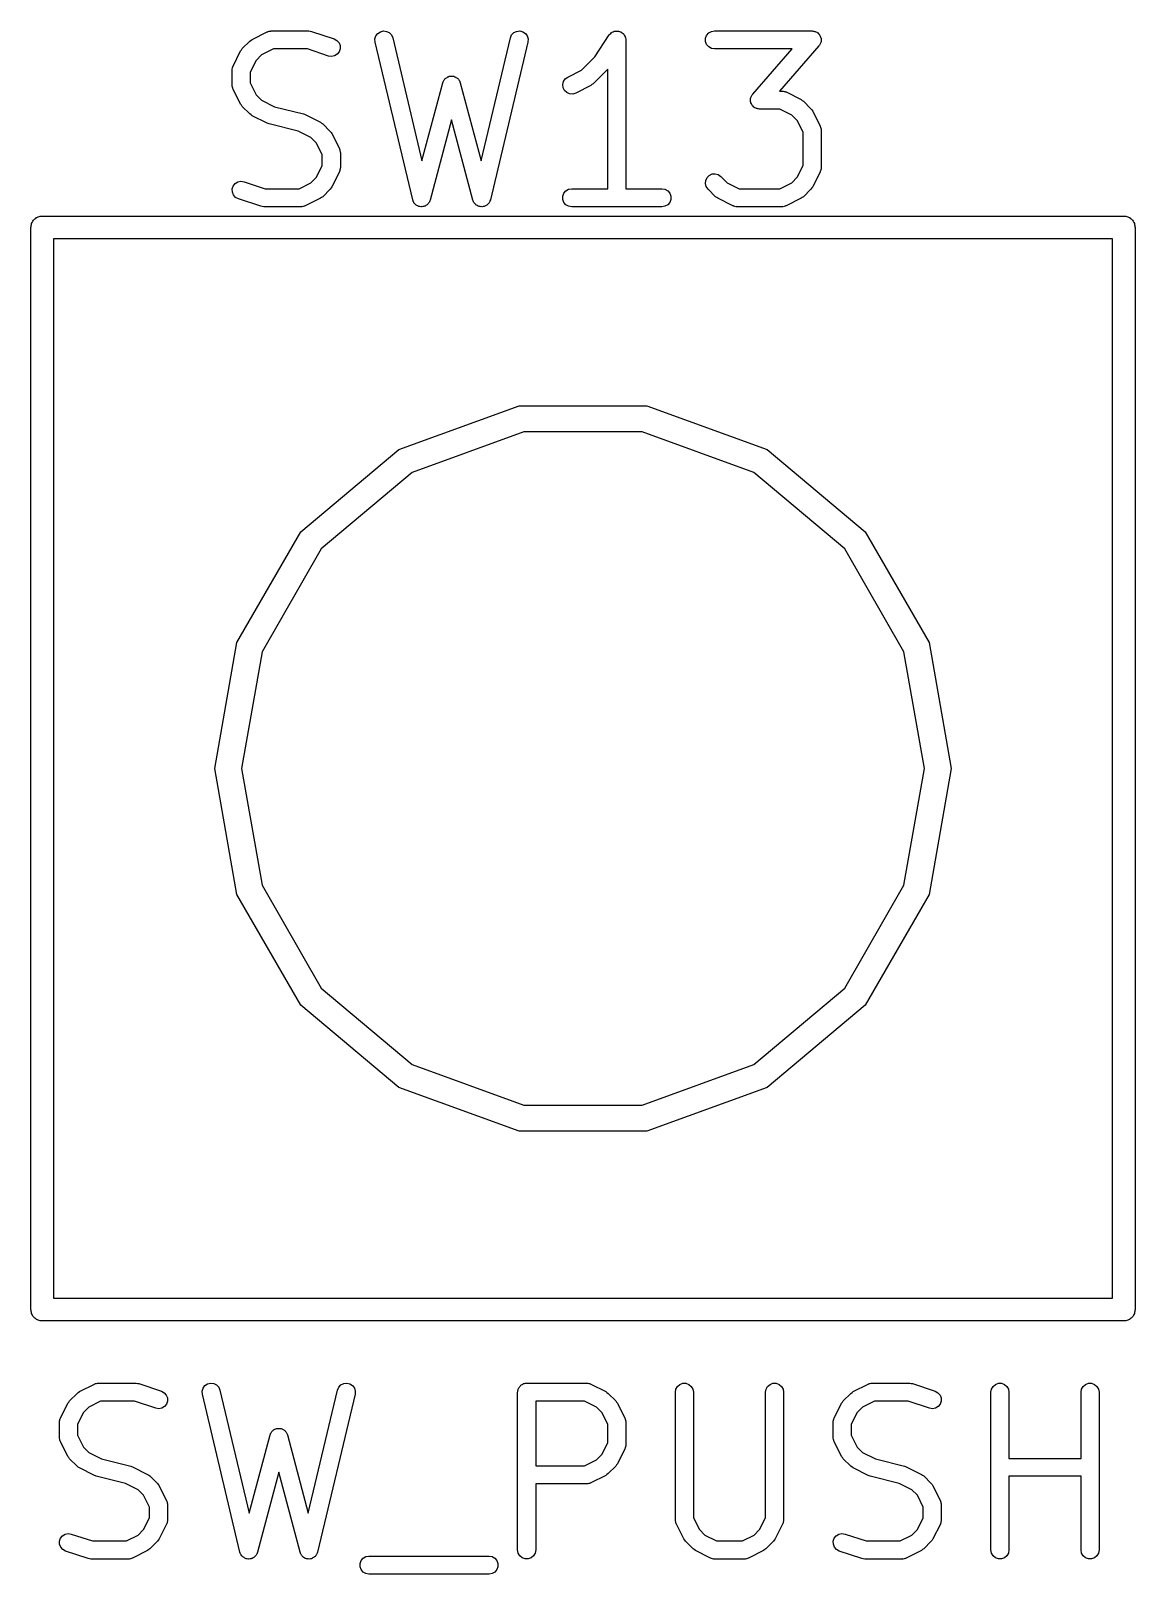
# Model space of a CAD drawing. Extents: x 0 to 102, y -163 to 0.
# Drawn here: x 58.89 to 65.11, y -160.54 to -151.84 of the extents above; entities that cross this region are included whole.
import ezdxf

# ---------------------------------------------------------------- set-up
doc = ezdxf.new("R2010")
doc.units = 0
doc.header["$MEASUREMENT"] = 0
doc.layers.add('BLACK', color=7, linetype='CONTINUOUS')

msp = doc.modelspace()

# ---------------------------------------------------------------- linework, layer by layer
at = {"layer": 'Black'}
for p, q in [((60.1358, -151.893), (60.2204, -151.851)), ((60.2204, -151.851), (60.2233, -151.85)), ((60.2233, -151.85), (60.2258, -151.848)), ((60.2258, -151.848), (60.2317, -151.847)), ((60.2317, -151.847), (60.2374, -151.846)), ((60.2374, -151.846), (60.2403, -151.846)), ((60.2403, -151.846), (60.2432, -151.845)), ((60.2432, -151.845), (60.4548, -151.845)), ((60.4548, -151.845), (60.4628, -151.847)), ((60.4628, -151.847), (60.4709, -151.848)), ((60.4709, -151.848), (60.5979, -151.89)), ((60.8327, -151.873), (60.8433, -151.859)), ((60.8433, -151.859), (60.858, -151.85)), ((60.858, -151.85), (60.8752, -151.845)), ((60.8752, -151.845), (60.8927, -151.848)), ((60.8927, -151.848), (60.9085, -151.855)), ((60.9085, -151.855), (60.9206, -151.868)), ((61.5978, -151.868), (61.6099, -151.855)), ((61.6099, -151.855), (61.6256, -151.848)), ((61.6256, -151.848), (61.6432, -151.845)), ((61.6432, -151.845), (61.6603, -151.85)), ((61.6603, -151.85), (61.6751, -151.859)), ((61.6751, -151.859), (61.6856, -151.873)), ((62.1482, -151.868), (62.1502, -151.866)), ((62.1502, -151.866), (62.1516, -151.864)), ((62.1516, -151.864), (62.1562, -151.86)), ((62.1562, -151.86), (62.1604, -151.855)), ((62.1604, -151.855), (62.1629, -151.854)), ((62.1629, -151.854), (62.1651, -151.852)), ((62.1651, -151.852), (62.1708, -151.85)), ((62.1708, -151.85), (62.1762, -151.847)), ((62.1762, -151.847), (62.179, -151.847)), ((62.179, -151.847), (62.1817, -151.846)), ((62.1817, -151.846), (62.1877, -151.846)), ((62.1877, -151.846), (62.1938, -151.846)), ((62.1938, -151.846), (62.1965, -151.846)), ((62.1965, -151.846), (62.1993, -151.846)), ((62.1993, -151.846), (62.205, -151.848)), ((62.205, -151.848), (62.2109, -151.85)), ((62.2109, -151.85), (62.2133, -151.851)), ((62.2133, -151.851), (62.2159, -151.852)), ((62.2159, -151.852), (62.2205, -151.856)), ((62.2205, -151.856), (62.2256, -151.859)), ((62.2256, -151.859), (62.2273, -151.862)), ((62.2273, -151.862), (62.2294, -151.864)), ((62.2294, -151.864), (62.2324, -151.869)), ((62.6968, -151.871), (62.7082, -151.857)), ((62.7082, -151.857), (62.7235, -151.848)), ((62.7235, -151.848), (62.7408, -151.845)), ((62.7408, -151.845), (63.2912, -151.845)), ((63.2912, -151.845), (63.2961, -151.846)), ((63.2961, -151.846), (63.301, -151.846)), ((63.301, -151.846), (63.3047, -151.848)), ((63.3047, -151.848), (63.3085, -151.848)), ((63.3085, -151.848), (63.3128, -151.851)), ((63.3128, -151.851), (63.3175, -151.853)), ((63.3175, -151.853), (63.3204, -151.855)), ((63.3204, -151.855), (63.3238, -151.857)), ((63.3238, -151.857), (63.327, -151.861)), ((63.327, -151.861), (63.3307, -151.864)), ((63.3307, -151.864), (63.3326, -151.868)), ((60.0707, -151.958), (60.0756, -151.952)), ((60.0756, -151.952), (60.0802, -151.945)), ((60.0802, -151.945), (60.1226, -151.903)), ((60.1226, -151.903), (60.1292, -151.898)), ((60.1292, -151.898), (60.1358, -151.893)), ((60.2552, -151.947), (60.1886, -151.98)), ((60.4466, -151.947), (60.2552, -151.947)), ((60.5658, -151.987), (60.4466, -151.947)), ((60.5979, -151.89), (60.6134, -151.899)), ((60.6134, -151.899), (60.6251, -151.912)), ((60.6251, -151.912), (60.6316, -151.928)), ((60.6321, -151.946), (60.6265, -151.963)), ((60.6316, -151.928), (60.6321, -151.946)), ((60.8277, -151.89), (60.8327, -151.873)), ((60.8287, -151.908), (60.8277, -151.89)), ((61.0404, -152.797), (60.8287, -151.908)), ((60.9206, -151.868), (60.9276, -151.884)), ((60.9276, -151.884), (61.0926, -152.578)), ((61.4257, -152.578), (61.5907, -151.884)), ((61.6896, -151.908), (61.4779, -152.797)), ((61.5907, -151.884), (61.5978, -151.868)), ((61.6856, -151.873), (61.6906, -151.89)), ((61.6906, -151.89), (61.6896, -151.908)), ((62.0664, -151.991), (62.1482, -151.868)), ((62.2324, -151.869), (62.236, -151.874)), ((62.236, -151.874), (62.2368, -151.876)), ((62.2368, -151.876), (62.2382, -151.879)), ((62.2382, -151.879), (62.2393, -151.885)), ((62.2393, -151.885), (62.241, -151.891)), ((62.241, -151.891), (62.2408, -151.893)), ((62.2408, -151.893), (62.2413, -151.896)), ((62.2413, -151.896), (62.2413, -152.734)), ((62.6908, -151.887), (62.6968, -151.871)), ((62.6908, -151.905), (62.6908, -151.887)), ((62.6968, -151.922), (62.6908, -151.905)), ((62.7082, -151.935), (62.6968, -151.922)), ((62.7235, -151.944), (62.7082, -151.935)), ((62.7408, -151.947), (62.7235, -151.944)), ((63.1792, -151.947), (62.7408, -151.947)), ((62.9566, -152.201), (63.1792, -151.947)), ((63.3294, -151.93), (63.1068, -152.184)), ((63.332, -151.925), (63.3294, -151.93)), ((63.3352, -151.922), (63.332, -151.925)), ((63.3326, -151.868), (63.3352, -151.871)), ((63.3352, -151.871), (63.3369, -151.875)), ((63.3365, -151.918), (63.3352, -151.922)), ((63.3385, -151.915), (63.3365, -151.918)), ((63.3369, -151.875), (63.3393, -151.88)), ((63.3395, -151.91), (63.3385, -151.915)), ((63.3393, -151.88), (63.3399, -151.884)), ((63.3412, -151.905), (63.3395, -151.91)), ((63.3399, -151.884), (63.3412, -151.887)), ((63.3412, -151.887), (63.3412, -151.892)), ((63.3412, -151.892), (63.342, -151.897)), ((63.342, -151.897), (63.3412, -151.901)), ((63.3412, -151.901), (63.3412, -151.905)), ((60.0284, -152.043), (60.0707, -151.958)), ((60.1579, -152.011), (60.1246, -152.078)), ((60.1886, -151.98), (60.1579, -152.011)), ((60.5832, -151.989), (60.5658, -151.987)), ((60.6005, -151.986), (60.5832, -151.989)), ((60.6155, -151.977), (60.6005, -151.986)), ((60.6265, -151.963), (60.6155, -151.977)), ((61.9911, -152.066), (62.0664, -151.991)), ((60.023, -152.066), (60.0235, -152.063)), ((60.023, -152.15), (60.023, -152.066)), ((60.0234, -152.06), (60.0251, -152.054)), ((60.0235, -152.063), (60.0234, -152.06)), ((60.0251, -152.054), (60.0261, -152.048)), ((60.0261, -152.048), (60.0276, -152.046)), ((60.0276, -152.046), (60.0284, -152.043)), ((60.1246, -152.078), (60.1246, -152.138)), ((61.2132, -152.129), (61.2157, -152.125)), ((61.2157, -152.125), (61.2175, -152.121)), ((61.2175, -152.121), (61.2207, -152.118)), ((61.2207, -152.118), (61.2233, -152.114)), ((61.2233, -152.114), (61.2269, -152.112)), ((61.2269, -152.112), (61.23, -152.109)), ((61.23, -152.109), (61.2341, -152.107)), ((61.2341, -152.107), (61.2378, -152.104)), ((61.2378, -152.104), (61.242, -152.103)), ((61.242, -152.103), (61.246, -152.101)), ((61.246, -152.101), (61.2504, -152.101)), ((61.2504, -152.101), (61.2548, -152.1)), ((61.2548, -152.1), (61.2592, -152.1)), ((61.2592, -152.1), (61.2635, -152.1)), ((61.2635, -152.1), (61.2679, -152.101)), ((61.2679, -152.101), (61.2724, -152.101)), ((61.2724, -152.101), (61.2763, -152.103)), ((61.2763, -152.103), (61.2806, -152.104)), ((61.2806, -152.104), (61.2843, -152.107)), ((61.2843, -152.107), (61.2884, -152.109)), ((61.2884, -152.109), (61.2914, -152.112)), ((61.2914, -152.112), (61.295, -152.114)), ((61.295, -152.114), (61.2976, -152.118)), ((61.2976, -152.118), (61.3008, -152.121)), ((61.3008, -152.121), (61.3027, -152.125)), ((61.3027, -152.125), (61.3052, -152.129)), ((61.8899, -152.13), (61.8996, -152.115)), ((61.8996, -152.115), (61.9138, -152.105)), ((61.9138, -152.105), (61.9911, -152.066)), ((62.1397, -152.061), (62.0571, -152.144)), ((62.1397, -152.734), (62.1397, -152.061)), ((60.0235, -152.153), (60.023, -152.15)), ((60.0234, -152.156), (60.0235, -152.153)), ((60.0251, -152.162), (60.0234, -152.156)), ((60.0261, -152.168), (60.0251, -152.162)), ((60.0276, -152.17), (60.0261, -152.168)), ((60.0284, -152.173), (60.0276, -152.17)), ((60.0707, -152.258), (60.0284, -152.173)), ((60.1246, -152.138), (60.1579, -152.205)), ((60.1579, -152.205), (60.1886, -152.235)), ((61.0926, -152.578), (61.2101, -152.137)), ((61.2101, -152.137), (61.212, -152.133)), ((61.212, -152.133), (61.2132, -152.129)), ((61.3052, -152.129), (61.3064, -152.133)), ((61.3064, -152.133), (61.3083, -152.137)), ((61.3083, -152.137), (61.4257, -152.578)), ((61.8858, -152.147), (61.8899, -152.13)), ((61.8878, -152.165), (61.8858, -152.147)), ((61.8957, -152.18), (61.8878, -152.165)), ((61.9085, -152.193), (61.8957, -152.18)), ((61.9247, -152.2), (61.9085, -152.193)), ((61.9423, -152.201), (61.9247, -152.2)), ((61.9592, -152.196), (61.9423, -152.201)), ((62.0439, -152.153), (61.9592, -152.196)), ((62.0504, -152.148), (62.0439, -152.153)), ((62.0571, -152.144), (62.0504, -152.148)), ((62.9475, -152.217), (62.9495, -152.213)), ((62.9495, -152.213), (62.9508, -152.209)), ((62.9508, -152.209), (62.954, -152.206)), ((62.954, -152.206), (62.9566, -152.201)), ((63.1068, -152.184), (63.1218, -152.184)), ((63.1218, -152.184), (63.1247, -152.185)), ((63.1247, -152.185), (63.1276, -152.184)), ((63.1276, -152.184), (63.1334, -152.186)), ((63.1334, -152.186), (63.1392, -152.187)), ((63.1392, -152.187), (63.1417, -152.189)), ((63.1417, -152.189), (63.1446, -152.189)), ((63.1446, -152.189), (63.2292, -152.232)), ((60.0756, -152.264), (60.0707, -152.258)), ((60.0802, -152.271), (60.0756, -152.264)), ((60.1226, -152.313), (60.0802, -152.271)), ((60.1886, -152.235), (60.2609, -152.272)), ((60.2609, -152.272), (60.4248, -152.313)), ((62.944, -152.234), (62.9448, -152.23)), ((62.9448, -152.239), (62.944, -152.234)), ((62.9448, -152.226), (62.9465, -152.221)), ((62.9448, -152.23), (62.9448, -152.226)), ((62.9448, -152.244), (62.9448, -152.239)), ((62.9461, -152.247), (62.9448, -152.244)), ((62.9467, -152.251), (62.9461, -152.247)), ((62.9465, -152.221), (62.9475, -152.217)), ((62.9491, -152.256), (62.9467, -152.251)), ((62.9508, -152.26), (62.9491, -152.256)), ((62.9534, -152.263), (62.9508, -152.26)), ((62.9553, -152.267), (62.9534, -152.263)), ((62.959, -152.27), (62.9553, -152.267)), ((62.9622, -152.274), (62.959, -152.27)), ((62.9656, -152.276), (62.9622, -152.274)), ((62.9685, -152.278), (62.9656, -152.276)), ((62.9732, -152.28), (62.9685, -152.278)), ((62.9775, -152.283), (62.9732, -152.28)), ((62.9813, -152.283), (62.9775, -152.283)), ((62.985, -152.285), (62.9813, -152.283)), ((62.9899, -152.285), (62.985, -152.285)), ((62.9948, -152.286), (62.9899, -152.285)), ((63.1098, -152.286), (62.9948, -152.286)), ((63.1764, -152.319), (63.1098, -152.286)), ((63.2292, -152.232), (63.2358, -152.237)), ((63.2358, -152.237), (63.2424, -152.241)), ((63.2424, -152.241), (63.2848, -152.284)), ((63.2848, -152.284), (63.2894, -152.29)), ((63.2894, -152.29), (63.2943, -152.297)), ((63.2943, -152.297), (63.3366, -152.381)), ((60.1292, -152.318), (60.1226, -152.313)), ((60.1358, -152.323), (60.1292, -152.318)), ((60.2204, -152.365), (60.1358, -152.323)), ((60.2258, -152.367), (60.2204, -152.365)), ((60.2308, -152.369), (60.2258, -152.367)), ((60.3948, -152.41), (60.2308, -152.369)), ((60.4248, -152.313), (60.4299, -152.315)), ((60.4299, -152.315), (60.4352, -152.316)), ((60.4352, -152.316), (60.5199, -152.359)), ((60.5199, -152.359), (60.5264, -152.364)), ((60.5264, -152.364), (60.5331, -152.368)), ((60.5331, -152.368), (60.5754, -152.411)), ((61.2592, -152.347), (61.1389, -152.798)), ((61.3794, -152.798), (61.2592, -152.347)), ((63.2071, -152.35), (63.1764, -152.319)), ((63.2404, -152.416), (63.2071, -152.35)), ((63.3366, -152.381), (63.3374, -152.384)), ((63.3374, -152.384), (63.3389, -152.387)), ((63.3389, -152.387), (63.3399, -152.393)), ((60.4671, -152.446), (60.3948, -152.41)), ((60.4977, -152.477), (60.4671, -152.446)), ((60.5754, -152.411), (60.5801, -152.417)), ((60.5801, -152.417), (60.5849, -152.424)), ((60.5849, -152.424), (60.6273, -152.508)), ((63.2404, -152.604), (63.2404, -152.416)), ((63.3399, -152.393), (63.3416, -152.398)), ((63.3416, -152.398), (63.3415, -152.401)), ((63.3415, -152.401), (63.342, -152.404)), ((63.342, -152.404), (63.342, -152.616)), ((60.531, -152.543), (60.4977, -152.477)), ((60.531, -152.604), (60.531, -152.543)), ((60.6273, -152.508), (60.6281, -152.511)), ((60.6281, -152.511), (60.6296, -152.514)), ((60.6296, -152.514), (60.6306, -152.52)), ((60.6306, -152.52), (60.6323, -152.525)), ((60.6323, -152.525), (60.6321, -152.528)), ((60.6321, -152.528), (60.6326, -152.531)), ((60.6326, -152.531), (60.6326, -152.616)), ((60.4977, -152.67), (60.531, -152.604)), ((60.6273, -152.639), (60.5849, -152.723)), ((60.6281, -152.636), (60.6273, -152.639)), ((60.6296, -152.633), (60.6281, -152.636)), ((60.6306, -152.627), (60.6296, -152.633)), ((60.6323, -152.622), (60.6306, -152.627)), ((60.6326, -152.616), (60.6321, -152.619)), ((60.6321, -152.619), (60.6323, -152.622)), ((63.2071, -152.67), (63.2404, -152.604)), ((63.3366, -152.639), (63.2943, -152.723)), ((63.3374, -152.636), (63.3366, -152.639)), ((63.3389, -152.633), (63.3374, -152.636)), ((63.3399, -152.627), (63.3389, -152.633)), ((63.3416, -152.622), (63.3399, -152.627)), ((63.342, -152.616), (63.3415, -152.619)), ((63.3415, -152.619), (63.3416, -152.622)), ((60.0236, -152.735), (60.0292, -152.719)), ((60.0241, -152.753), (60.0236, -152.735)), ((60.0292, -152.719), (60.0401, -152.705)), ((60.0401, -152.705), (60.0552, -152.696)), ((60.0552, -152.696), (60.0724, -152.692)), ((60.0724, -152.692), (60.0899, -152.695)), ((60.0899, -152.695), (60.2091, -152.734)), ((60.2091, -152.734), (60.4005, -152.734)), ((60.4005, -152.734), (60.4671, -152.701)), ((60.4671, -152.701), (60.4977, -152.67)), ((60.5754, -152.736), (60.5331, -152.779)), ((60.5801, -152.73), (60.5754, -152.736)), ((60.5849, -152.723), (60.5801, -152.73)), ((61.9191, -152.737), (61.9365, -152.734)), ((61.9365, -152.734), (62.1397, -152.734)), ((62.2413, -152.734), (62.4445, -152.734)), ((62.4445, -152.734), (62.4619, -152.737)), ((62.6902, -152.705), (62.6918, -152.687)), ((62.6948, -152.722), (62.6902, -152.705)), ((62.6918, -152.687), (62.6992, -152.671)), ((62.7049, -152.736), (62.6948, -152.722)), ((62.6992, -152.671), (62.7117, -152.659)), ((62.7472, -152.779), (62.7049, -152.736)), ((62.7117, -152.659), (62.7277, -152.651)), ((62.7277, -152.651), (62.7453, -152.65)), ((62.7453, -152.65), (62.7623, -152.654)), ((62.7623, -152.654), (62.7768, -152.665)), ((62.7768, -152.665), (62.8133, -152.701)), ((62.8133, -152.701), (62.8798, -152.734)), ((62.8798, -152.734), (63.1098, -152.734)), ((63.1098, -152.734), (63.1764, -152.701)), ((63.1764, -152.701), (63.2071, -152.67)), ((63.2848, -152.736), (63.2424, -152.779)), ((63.2894, -152.73), (63.2848, -152.736)), ((63.2943, -152.723), (63.2894, -152.73)), ((60.0305, -152.769), (60.0241, -152.753)), ((60.0423, -152.783), (60.0305, -152.769)), ((60.0578, -152.791), (60.0423, -152.783)), ((60.1848, -152.833), (60.0578, -152.791)), ((60.5199, -152.788), (60.4352, -152.831)), ((60.5264, -152.783), (60.5199, -152.788)), ((60.5331, -152.779), (60.5264, -152.783)), ((61.0425, -152.802), (61.0404, -152.797)), ((61.0438, -152.807), (61.0425, -152.802)), ((61.046, -152.81), (61.0438, -152.807)), ((61.0474, -152.813), (61.046, -152.81)), ((61.051, -152.817), (61.0474, -152.813)), ((61.054, -152.821), (61.051, -152.817)), ((61.057, -152.823), (61.054, -152.821)), ((61.1247, -152.822), (61.1216, -152.824)), ((61.1278, -152.818), (61.1247, -152.822)), ((61.1315, -152.814), (61.1278, -152.818)), ((61.133, -152.811), (61.1315, -152.814)), ((61.1353, -152.808), (61.133, -152.811)), ((61.1367, -152.803), (61.1353, -152.808)), ((61.1389, -152.798), (61.1367, -152.803)), ((61.3816, -152.803), (61.3794, -152.798)), ((61.3831, -152.808), (61.3816, -152.803)), ((61.3853, -152.811), (61.3831, -152.808)), ((61.3869, -152.814), (61.3853, -152.811)), ((61.3905, -152.818), (61.3869, -152.814)), ((61.3936, -152.822), (61.3905, -152.818)), ((61.3967, -152.824), (61.3936, -152.822)), ((61.4644, -152.821), (61.4613, -152.823)), ((61.4674, -152.817), (61.4644, -152.821)), ((61.4709, -152.813), (61.4674, -152.817)), ((61.4724, -152.81), (61.4709, -152.813)), ((61.4745, -152.807), (61.4724, -152.81)), ((61.4759, -152.802), (61.4745, -152.807)), ((61.4779, -152.797), (61.4759, -152.802)), ((61.8865, -152.776), (61.8925, -152.76)), ((61.8865, -152.794), (61.8865, -152.776)), ((61.8925, -152.811), (61.8865, -152.794)), ((61.8925, -152.76), (61.9038, -152.746)), ((61.9038, -152.824), (61.8925, -152.811)), ((61.9038, -152.746), (61.9191, -152.737)), ((62.4619, -152.737), (62.4772, -152.746)), ((62.4772, -152.746), (62.4885, -152.76)), ((62.4885, -152.811), (62.4772, -152.824)), ((62.4885, -152.76), (62.4945, -152.776)), ((62.4945, -152.794), (62.4885, -152.811)), ((62.4945, -152.776), (62.4945, -152.794)), ((62.7539, -152.783), (62.7472, -152.779)), ((62.7604, -152.788), (62.7539, -152.783)), ((62.8451, -152.831), (62.7604, -152.788)), ((63.2292, -152.788), (63.1446, -152.831)), ((63.2358, -152.783), (63.2292, -152.788)), ((63.2424, -152.779), (63.2358, -152.783)), ((58.9034, -152.911), (58.9076, -152.908)), ((58.9076, -152.908), (58.9112, -152.903)), ((58.9112, -152.903), (58.916, -152.901)), ((58.916, -152.901), (58.9202, -152.897)), ((58.9202, -152.897), (58.9255, -152.895)), ((58.9255, -152.895), (58.9303, -152.892)), ((58.9303, -152.892), (58.9358, -152.891)), ((58.9358, -152.891), (58.941, -152.889)), ((58.941, -152.889), (58.9465, -152.889)), ((58.9465, -152.889), (58.952, -152.888)), ((58.952, -152.888), (65.048, -152.888)), ((60.1928, -152.835), (60.1848, -152.833)), ((60.2008, -152.836), (60.1928, -152.835)), ((60.4125, -152.836), (60.2008, -152.836)), ((60.4154, -152.835), (60.4125, -152.836)), ((60.4183, -152.836), (60.4154, -152.835)), ((60.424, -152.834), (60.4183, -152.836)), ((60.4299, -152.833), (60.424, -152.834)), ((60.4324, -152.831), (60.4299, -152.833)), ((60.4352, -152.831), (60.4324, -152.831)), ((61.0595, -152.826), (61.057, -152.823)), ((61.0642, -152.828), (61.0595, -152.826)), ((61.0684, -152.831), (61.0642, -152.828)), ((61.072, -152.832), (61.0684, -152.831)), ((61.0753, -152.834), (61.072, -152.832)), ((61.0805, -152.834), (61.0753, -152.834)), ((61.0855, -152.836), (61.0805, -152.834)), ((61.0892, -152.835), (61.0855, -152.836)), ((61.0928, -152.836), (61.0892, -152.835)), ((61.0979, -152.835), (61.0928, -152.836)), ((61.103, -152.834), (61.0979, -152.835)), ((61.1064, -152.833), (61.103, -152.834)), ((61.11, -152.832), (61.1064, -152.833)), ((61.1143, -152.829), (61.11, -152.832)), ((61.119, -152.827), (61.1143, -152.829)), ((61.1216, -152.824), (61.119, -152.827)), ((61.3993, -152.827), (61.3967, -152.824)), ((61.404, -152.829), (61.3993, -152.827)), ((61.4083, -152.832), (61.404, -152.829)), ((61.4119, -152.833), (61.4083, -152.832)), ((61.4153, -152.834), (61.4119, -152.833)), ((61.4205, -152.835), (61.4153, -152.834)), ((61.4255, -152.836), (61.4205, -152.835)), ((61.4292, -152.835), (61.4255, -152.836)), ((61.4329, -152.836), (61.4292, -152.835)), ((61.4379, -152.834), (61.4329, -152.836)), ((61.443, -152.834), (61.4379, -152.834)), ((61.4463, -152.832), (61.443, -152.834)), ((61.4499, -152.831), (61.4463, -152.832)), ((61.4542, -152.828), (61.4499, -152.831)), ((61.4588, -152.826), (61.4542, -152.828)), ((61.4613, -152.823), (61.4588, -152.826)), ((61.9191, -152.833), (61.9038, -152.824)), ((61.9365, -152.836), (61.9191, -152.833)), ((62.4445, -152.836), (61.9365, -152.836)), ((62.4619, -152.833), (62.4445, -152.836)), ((62.4772, -152.824), (62.4619, -152.833)), ((62.8479, -152.831), (62.8451, -152.831)), ((62.8505, -152.833), (62.8479, -152.831)), ((62.8563, -152.834), (62.8505, -152.833)), ((62.862, -152.836), (62.8563, -152.834)), ((62.865, -152.835), (62.862, -152.836)), ((62.8678, -152.836), (62.865, -152.835)), ((63.1218, -152.836), (62.8678, -152.836)), ((63.1247, -152.835), (63.1218, -152.836)), ((63.1276, -152.836), (63.1247, -152.835)), ((63.1334, -152.834), (63.1276, -152.836)), ((63.1392, -152.833), (63.1334, -152.834)), ((63.1417, -152.831), (63.1392, -152.833)), ((63.1446, -152.831), (63.1417, -152.831)), ((65.048, -152.888), (65.0535, -152.889)), ((65.0535, -152.889), (65.059, -152.889)), ((65.059, -152.889), (65.0642, -152.891)), ((65.0642, -152.891), (65.0697, -152.892)), ((65.0697, -152.892), (65.0745, -152.895)), ((65.0745, -152.895), (65.0797, -152.897)), ((65.0797, -152.897), (65.084, -152.901)), ((65.084, -152.901), (65.0888, -152.903)), ((65.0888, -152.903), (65.0924, -152.908)), ((65.0924, -152.908), (65.0966, -152.911)), ((58.8885, -152.952), (58.8895, -152.947)), ((58.8885, -159.048), (58.8885, -152.952)), ((58.8895, -152.941), (58.8914, -152.936)), ((58.8895, -152.947), (58.8895, -152.941)), ((58.8914, -152.936), (58.8923, -152.93)), ((58.8923, -152.93), (58.8951, -152.925)), ((58.8951, -152.925), (58.897, -152.92)), ((58.897, -152.92), (58.9006, -152.916)), ((58.9006, -152.916), (58.9034, -152.911)), ((65.0966, -152.911), (65.0994, -152.916)), ((65.0994, -152.916), (65.103, -152.92)), ((65.103, -152.92), (65.1049, -152.925)), ((65.1049, -152.925), (65.1077, -152.93)), ((65.1077, -152.93), (65.1086, -152.936)), ((65.1086, -152.936), (65.1105, -152.941)), ((65.1105, -152.941), (65.1105, -152.947)), ((65.1105, -152.947), (65.1115, -152.952)), ((65.1115, -152.952), (65.1115, -159.048)), ((59.0155, -153.016), (59.0155, -158.984)), ((64.9845, -153.016), (59.0155, -153.016)), ((64.9845, -158.984), (64.9845, -153.016)), ((60.9625, -154.203), (61.6397, -153.957)), ((61.6397, -153.957), (62.3603, -153.957)), ((62.3603, -153.957), (63.0375, -154.203)), ((61.6657, -154.104), (61.0375, -154.333)), ((62.3343, -154.104), (61.6657, -154.104)), ((62.9625, -154.333), (62.3343, -154.104)), ((60.4105, -154.666), (60.9625, -154.203)), ((63.0375, -154.203), (63.5895, -154.666)), ((61.0375, -154.333), (60.5254, -154.763)), ((63.4746, -154.763), (62.9625, -154.333)), ((60.0501, -155.29), (60.4105, -154.666)), ((63.5895, -154.666), (63.9499, -155.29)), ((60.5254, -154.763), (60.1911, -155.342)), ((63.8089, -155.342), (63.4746, -154.763)), ((59.925, -156), (60.0501, -155.29)), ((60.1911, -155.342), (60.075, -156)), ((63.925, -156), (63.8089, -155.342)), ((63.9499, -155.29), (64.075, -156)), ((60.0501, -156.71), (59.925, -156)), ((60.075, -156), (60.1911, -156.658)), ((63.8089, -156.658), (63.925, -156)), ((64.075, -156), (63.9499, -156.71)), ((60.4105, -157.334), (60.0501, -156.71)), ((60.1911, -156.658), (60.5254, -157.237)), ((63.4746, -157.237), (63.8089, -156.658)), ((63.9499, -156.71), (63.5895, -157.334)), ((60.5254, -157.237), (61.0375, -157.667)), ((62.9625, -157.667), (63.4746, -157.237)), ((60.9625, -157.797), (60.4105, -157.334)), ((63.5895, -157.334), (63.0375, -157.797)), ((61.0375, -157.667), (61.6657, -157.896)), ((62.3343, -157.896), (62.9625, -157.667)), ((61.6397, -158.043), (60.9625, -157.797)), ((63.0375, -157.797), (62.3603, -158.043)), ((61.6657, -157.896), (62.3343, -157.896)), ((62.3603, -158.043), (61.6397, -158.043)), ((59.0155, -158.984), (64.9845, -158.984)), ((58.8895, -159.053), (58.8885, -159.048)), ((58.8895, -159.059), (58.8895, -159.053)), ((58.8914, -159.064), (58.8895, -159.059)), ((58.8923, -159.07), (58.8914, -159.064)), ((58.8951, -159.075), (58.8923, -159.07)), ((58.897, -159.08), (58.8951, -159.075)), ((58.9006, -159.084), (58.897, -159.08)), ((65.103, -159.08), (65.0994, -159.084)), ((65.1049, -159.075), (65.103, -159.08)), ((65.1077, -159.07), (65.1049, -159.075)), ((65.1086, -159.064), (65.1077, -159.07)), ((65.1105, -159.059), (65.1086, -159.064)), ((65.1115, -159.048), (65.1105, -159.053)), ((65.1105, -159.053), (65.1105, -159.059)), ((58.9034, -159.089), (58.9006, -159.084)), ((58.9076, -159.092), (58.9034, -159.089)), ((58.9112, -159.097), (58.9076, -159.092)), ((58.916, -159.099), (58.9112, -159.097)), ((58.9202, -159.103), (58.916, -159.099)), ((58.9255, -159.105), (58.9202, -159.103)), ((58.9303, -159.108), (58.9255, -159.105)), ((58.9358, -159.109), (58.9303, -159.108)), ((58.941, -159.111), (58.9358, -159.109)), ((58.9465, -159.111), (58.941, -159.111)), ((58.952, -159.112), (58.9465, -159.111)), ((65.048, -159.112), (58.952, -159.112)), ((65.0535, -159.111), (65.048, -159.112)), ((65.059, -159.111), (65.0535, -159.111)), ((65.0642, -159.109), (65.059, -159.111)), ((65.0697, -159.108), (65.0642, -159.109)), ((65.0745, -159.105), (65.0697, -159.108)), ((65.0797, -159.103), (65.0745, -159.105)), ((65.084, -159.099), (65.0797, -159.103)), ((65.0888, -159.097), (65.084, -159.099)), ((65.0924, -159.092), (65.0888, -159.097)), ((65.0966, -159.089), (65.0924, -159.092)), ((65.0994, -159.084), (65.0966, -159.089)), ((59.1489, -159.52), (59.1556, -159.515)), ((59.1556, -159.515), (59.1621, -159.51)), ((59.1621, -159.51), (59.2468, -159.468)), ((59.2468, -159.468), (59.2496, -159.467)), ((59.2496, -159.467), (59.2521, -159.465)), ((59.2521, -159.465), (59.258, -159.464)), ((59.258, -159.464), (59.2637, -159.463)), ((59.2637, -159.463), (59.2666, -159.463)), ((59.2666, -159.463), (59.2695, -159.462)), ((59.2695, -159.462), (59.4812, -159.462)), ((59.4812, -159.462), (59.4892, -159.464)), ((59.4892, -159.464), (59.4972, -159.465)), ((59.4972, -159.465), (59.6242, -159.507)), ((59.6242, -159.507), (59.6397, -159.516)), ((59.6397, -159.516), (59.6515, -159.529)), ((59.854, -159.507), (59.8591, -159.49)), ((59.8551, -159.525), (59.854, -159.507)), ((59.8591, -159.49), (59.8696, -159.476)), ((59.8696, -159.476), (59.8843, -159.467)), ((59.8843, -159.467), (59.9015, -159.462)), ((59.9015, -159.462), (59.919, -159.464)), ((59.919, -159.464), (59.9348, -159.472)), ((59.9348, -159.472), (59.9469, -159.485)), ((59.9469, -159.485), (59.9539, -159.501)), ((59.9539, -159.501), (60.119, -160.195)), ((60.452, -160.195), (60.6171, -159.501)), ((60.6171, -159.501), (60.6241, -159.485)), ((60.6241, -159.485), (60.6362, -159.472)), ((60.6362, -159.472), (60.652, -159.464)), ((60.652, -159.464), (60.6695, -159.462)), ((60.6695, -159.462), (60.6867, -159.467)), ((60.6867, -159.467), (60.7014, -159.476)), ((60.7014, -159.476), (60.7119, -159.49)), ((60.7119, -159.49), (60.717, -159.507)), ((60.717, -159.507), (60.7159, -159.525)), ((61.6317, -159.513), (61.6325, -159.509)), ((61.6317, -160.402), (61.6317, -159.513)), ((61.6325, -159.504), (61.634, -159.5)), ((61.6325, -159.509), (61.6325, -159.504)), ((61.634, -159.5), (61.6348, -159.496)), ((61.6348, -159.496), (61.637, -159.492)), ((61.637, -159.492), (61.6385, -159.488)), ((61.6385, -159.488), (61.6414, -159.484)), ((61.6414, -159.484), (61.6436, -159.481)), ((61.6436, -159.481), (61.647, -159.478)), ((61.647, -159.478), (61.6498, -159.474)), ((61.6498, -159.474), (61.6537, -159.472)), ((61.6537, -159.472), (61.6571, -159.469)), ((61.6571, -159.469), (61.6613, -159.468)), ((61.6613, -159.468), (61.6651, -159.465)), ((61.6651, -159.465), (61.6695, -159.465)), ((61.6695, -159.465), (61.6737, -159.463)), ((61.6737, -159.463), (61.6781, -159.463)), ((61.6781, -159.463), (61.6825, -159.462)), ((61.6825, -159.462), (62.0212, -159.462)), ((62.0212, -159.462), (62.024, -159.463)), ((62.024, -159.463), (62.027, -159.463)), ((62.027, -159.463), (62.0327, -159.464)), ((62.0327, -159.464), (62.0385, -159.465)), ((62.0385, -159.465), (62.0411, -159.467)), ((62.0411, -159.467), (62.0439, -159.468)), ((62.0439, -159.468), (62.1286, -159.51)), ((62.1286, -159.51), (62.1351, -159.515)), ((62.1351, -159.515), (62.1418, -159.52)), ((62.5207, -159.513), (62.5238, -159.496)), ((62.5207, -160.233), (62.5207, -159.513)), ((62.5238, -159.496), (62.5326, -159.481)), ((62.5326, -159.481), (62.5461, -159.469)), ((62.5461, -159.469), (62.5627, -159.463)), ((62.5627, -159.463), (62.5803, -159.463)), ((62.5803, -159.463), (62.5969, -159.469)), ((62.5969, -159.469), (62.6104, -159.481)), ((62.6104, -159.481), (62.6192, -159.496)), ((62.6192, -159.496), (62.6223, -159.513)), ((62.6223, -159.513), (62.6223, -160.221)), ((63.0287, -159.513), (63.0318, -159.496)), ((63.0287, -160.221), (63.0287, -159.513)), ((63.0318, -159.496), (63.0406, -159.481)), ((63.0406, -159.481), (63.0541, -159.469)), ((63.0541, -159.469), (63.0707, -159.463)), ((63.0707, -159.463), (63.0883, -159.463)), ((63.0883, -159.463), (63.1049, -159.469)), ((63.1049, -159.469), (63.1184, -159.481)), ((63.1184, -159.481), (63.1272, -159.496)), ((63.1272, -159.496), (63.1303, -159.513)), ((63.1303, -159.513), (63.1303, -160.233)), ((63.5092, -159.52), (63.5159, -159.515)), ((63.5159, -159.515), (63.5224, -159.51)), ((63.5224, -159.51), (63.6071, -159.468)), ((63.6071, -159.468), (63.6099, -159.467)), ((63.6099, -159.467), (63.6125, -159.465)), ((63.6125, -159.465), (63.6183, -159.464)), ((63.6183, -159.464), (63.624, -159.463)), ((63.624, -159.463), (63.6269, -159.463)), ((63.6269, -159.463), (63.6298, -159.462)), ((63.6298, -159.462), (63.8415, -159.462)), ((63.8415, -159.462), (63.8495, -159.464)), ((63.8495, -159.464), (63.8576, -159.465)), ((63.8576, -159.465), (63.9846, -159.507)), ((63.9846, -159.507), (64.0001, -159.516)), ((64.0001, -159.516), (64.0118, -159.529)), ((64.2987, -159.513), (64.3018, -159.496)), ((64.2987, -160.402), (64.2987, -159.513)), ((64.3018, -159.496), (64.3106, -159.481)), ((64.3106, -159.481), (64.3241, -159.469)), ((64.3241, -159.469), (64.3407, -159.463)), ((64.3407, -159.463), (64.3583, -159.463)), ((64.3583, -159.463), (64.3749, -159.469)), ((64.3749, -159.469), (64.3884, -159.481)), ((64.3884, -159.481), (64.3972, -159.496)), ((64.3972, -159.496), (64.4003, -159.513)), ((64.4003, -159.513), (64.4003, -159.886)), ((64.8067, -159.513), (64.8098, -159.496)), ((64.8067, -159.886), (64.8067, -159.513)), ((64.8098, -159.496), (64.8186, -159.481)), ((64.8186, -159.481), (64.8321, -159.469)), ((64.8321, -159.469), (64.8487, -159.463)), ((64.8487, -159.463), (64.8663, -159.463)), ((64.8663, -159.463), (64.8829, -159.469)), ((64.8829, -159.469), (64.8964, -159.481)), ((64.8964, -159.481), (64.9052, -159.496)), ((64.9052, -159.496), (64.9083, -159.513)), ((64.9083, -159.513), (64.9083, -160.402)), ((59.0547, -159.66), (59.0971, -159.575)), ((59.0971, -159.575), (59.1019, -159.569)), ((59.1019, -159.569), (59.1066, -159.562)), ((59.1066, -159.562), (59.1489, -159.52)), ((59.2149, -159.597), (59.1843, -159.628)), ((59.2815, -159.564), (59.2149, -159.597)), ((59.4729, -159.564), (59.2815, -159.564)), ((59.5921, -159.604), (59.4729, -159.564)), ((59.6268, -159.603), (59.6096, -159.606)), ((59.6419, -159.594), (59.6268, -159.603)), ((59.6528, -159.58), (59.6419, -159.594)), ((59.6515, -159.529), (59.6579, -159.545)), ((59.6584, -159.563), (59.6528, -159.58)), ((59.6579, -159.545), (59.6584, -159.563)), ((60.0667, -160.414), (59.8551, -159.525)), ((60.7159, -159.525), (60.5043, -160.414)), ((61.7333, -159.564), (61.7333, -159.928)), ((62.0092, -159.564), (61.7333, -159.564)), ((62.0757, -159.597), (62.0092, -159.564)), ((62.1064, -159.628), (62.0757, -159.597)), ((62.1418, -159.52), (62.1841, -159.562)), ((62.1841, -159.562), (62.1887, -159.569)), ((62.1887, -159.569), (62.1936, -159.575)), ((62.1936, -159.575), (62.2359, -159.66)), ((63.4151, -159.66), (63.4574, -159.575)), ((63.4574, -159.575), (63.4623, -159.569)), ((63.4623, -159.569), (63.4669, -159.562)), ((63.4669, -159.562), (63.5092, -159.52)), ((63.5753, -159.597), (63.5446, -159.628)), ((63.6418, -159.564), (63.5753, -159.597)), ((63.8333, -159.564), (63.6418, -159.564)), ((63.9524, -159.604), (63.8333, -159.564)), ((63.9872, -159.603), (63.9699, -159.606)), ((64.0022, -159.594), (63.9872, -159.603)), ((64.0132, -159.58), (64.0022, -159.594)), ((64.0118, -159.529), (64.0183, -159.545)), ((64.0188, -159.563), (64.0132, -159.58)), ((64.0183, -159.545), (64.0188, -159.563)), ((59.0494, -159.683), (59.0499, -159.68)), ((59.0494, -159.767), (59.0494, -159.683)), ((59.0497, -159.677), (59.0514, -159.671)), ((59.0499, -159.68), (59.0497, -159.677)), ((59.0514, -159.671), (59.0524, -159.665)), ((59.0524, -159.665), (59.0539, -159.663)), ((59.0539, -159.663), (59.0547, -159.66)), ((59.1843, -159.628), (59.151, -159.694)), ((59.6096, -159.606), (59.5921, -159.604)), ((62.1397, -159.694), (62.1064, -159.628)), ((62.2359, -159.66), (62.2368, -159.663)), ((62.2368, -159.663), (62.2382, -159.665)), ((62.2382, -159.665), (62.2393, -159.671)), ((62.2393, -159.671), (62.241, -159.677)), ((62.241, -159.677), (62.2408, -159.68)), ((62.2408, -159.68), (62.2413, -159.683)), ((62.2413, -159.683), (62.2413, -159.809)), ((63.4097, -159.683), (63.4102, -159.68)), ((63.4097, -159.767), (63.4097, -159.683)), ((63.41, -159.677), (63.4117, -159.671)), ((63.4102, -159.68), (63.41, -159.677)), ((63.4117, -159.671), (63.4128, -159.665)), ((63.4128, -159.665), (63.4142, -159.663)), ((63.4142, -159.663), (63.4151, -159.66)), ((63.5446, -159.628), (63.5113, -159.694)), ((63.9699, -159.606), (63.9524, -159.604)), ((59.0499, -159.77), (59.0494, -159.767)), ((59.0497, -159.773), (59.0499, -159.77)), ((59.0514, -159.779), (59.0497, -159.773)), ((59.151, -159.694), (59.151, -159.755)), ((59.151, -159.755), (59.1843, -159.822)), ((60.119, -160.195), (60.2364, -159.754)), ((60.2364, -159.754), (60.2383, -159.75)), ((60.2383, -159.75), (60.2395, -159.746)), ((60.2395, -159.746), (60.242, -159.742)), ((60.242, -159.742), (60.2439, -159.738)), ((60.2439, -159.738), (60.247, -159.735)), ((60.247, -159.735), (60.2496, -159.731)), ((60.2496, -159.731), (60.2532, -159.729)), ((60.2532, -159.729), (60.2563, -159.726)), ((60.2563, -159.726), (60.2604, -159.724)), ((60.2604, -159.724), (60.2641, -159.721)), ((60.2641, -159.721), (60.2683, -159.72)), ((60.2683, -159.72), (60.2723, -159.718)), ((60.2723, -159.718), (60.2768, -159.718)), ((60.2768, -159.718), (60.2811, -159.717)), ((60.2811, -159.717), (60.2855, -159.717)), ((60.2855, -159.717), (60.2899, -159.717)), ((60.2899, -159.717), (60.2942, -159.718)), ((60.2942, -159.718), (60.2987, -159.718)), ((60.2987, -159.718), (60.3027, -159.72)), ((60.3027, -159.72), (60.3069, -159.721)), ((60.3069, -159.721), (60.3106, -159.724)), ((60.3106, -159.724), (60.3147, -159.726)), ((60.3147, -159.726), (60.3178, -159.729)), ((60.3178, -159.729), (60.3214, -159.731)), ((60.3214, -159.731), (60.324, -159.735)), ((60.324, -159.735), (60.3271, -159.738)), ((60.3271, -159.738), (60.329, -159.742)), ((60.329, -159.742), (60.3315, -159.746)), ((60.3315, -159.746), (60.3327, -159.75)), ((60.3327, -159.75), (60.3346, -159.754)), ((60.3346, -159.754), (60.452, -160.195)), ((62.1397, -159.798), (62.1397, -159.694)), ((63.4102, -159.77), (63.4097, -159.767)), ((63.41, -159.773), (63.4102, -159.77)), ((63.4117, -159.779), (63.41, -159.773)), ((63.5113, -159.694), (63.5113, -159.755)), ((63.5113, -159.755), (63.5446, -159.822)), ((59.0524, -159.785), (59.0514, -159.779)), ((59.0539, -159.787), (59.0524, -159.785)), ((59.0547, -159.79), (59.0539, -159.787)), ((59.0971, -159.875), (59.0547, -159.79)), ((59.1843, -159.822), (59.2149, -159.852)), ((59.2149, -159.852), (59.2872, -159.889)), ((62.0757, -159.895), (62.1064, -159.864)), ((62.1064, -159.864), (62.1397, -159.798)), ((62.2359, -159.832), (62.1936, -159.917)), ((62.2368, -159.829), (62.2359, -159.832)), ((62.2382, -159.827), (62.2368, -159.829)), ((62.2393, -159.821), (62.2382, -159.827)), ((62.241, -159.815), (62.2393, -159.821)), ((62.2413, -159.809), (62.2408, -159.812)), ((62.2408, -159.812), (62.241, -159.815)), ((63.4128, -159.785), (63.4117, -159.779)), ((63.4142, -159.787), (63.4128, -159.785)), ((63.4151, -159.79), (63.4142, -159.787)), ((63.4574, -159.875), (63.4151, -159.79)), ((63.5446, -159.822), (63.5753, -159.852)), ((63.5753, -159.852), (63.6476, -159.889)), ((59.1019, -159.881), (59.0971, -159.875)), ((59.1066, -159.888), (59.1019, -159.881)), ((59.1489, -159.93), (59.1066, -159.888)), ((59.1556, -159.935), (59.1489, -159.93)), ((59.1621, -159.94), (59.1556, -159.935)), ((59.2468, -159.982), (59.1621, -159.94)), ((59.2872, -159.889), (59.4512, -159.93)), ((59.4512, -159.93), (59.4562, -159.932)), ((59.4562, -159.932), (59.4616, -159.933)), ((59.4616, -159.933), (59.5462, -159.976)), ((61.7333, -159.928), (62.0092, -159.928)), ((62.0092, -159.928), (62.0757, -159.895)), ((62.1841, -159.93), (62.1418, -159.972)), ((62.1887, -159.923), (62.1841, -159.93)), ((62.1936, -159.917), (62.1887, -159.923)), ((63.4622, -159.881), (63.4574, -159.875)), ((63.4669, -159.888), (63.4622, -159.881)), ((63.5092, -159.93), (63.4669, -159.888)), ((63.5159, -159.935), (63.5092, -159.93)), ((63.5224, -159.94), (63.5159, -159.935)), ((63.6071, -159.982), (63.5224, -159.94)), ((63.6476, -159.889), (63.8115, -159.93)), ((63.8115, -159.93), (63.8166, -159.932)), ((63.8166, -159.932), (63.8219, -159.933)), ((63.8219, -159.933), (63.9066, -159.976)), ((64.4003, -159.886), (64.8067, -159.886)), ((59.2521, -159.984), (59.2468, -159.982)), ((59.2572, -159.986), (59.2521, -159.984)), ((59.4211, -160.027), (59.2572, -159.986)), ((59.4934, -160.063), (59.4211, -160.027)), ((59.5462, -159.976), (59.5528, -159.981)), ((59.5528, -159.981), (59.5594, -159.985)), ((59.5594, -159.985), (59.6018, -160.028)), ((59.6018, -160.028), (59.6064, -160.034)), ((59.6064, -160.034), (59.6113, -160.041)), ((60.2855, -159.964), (60.1653, -160.415)), ((60.4057, -160.415), (60.2855, -159.964)), ((62.0212, -160.03), (61.7333, -160.03)), ((61.7333, -160.03), (61.7333, -160.402)), ((62.024, -160.029), (62.0212, -160.03)), ((62.027, -160.029), (62.024, -160.029)), ((62.0327, -160.028), (62.027, -160.029)), ((62.0385, -160.027), (62.0327, -160.028)), ((62.0411, -160.025), (62.0385, -160.027)), ((62.0439, -160.024), (62.0411, -160.025)), ((62.1286, -159.982), (62.0439, -160.024)), ((62.1351, -159.977), (62.1286, -159.982)), ((62.1418, -159.972), (62.1351, -159.977)), ((63.6124, -159.984), (63.6071, -159.982)), ((63.6175, -159.986), (63.6124, -159.984)), ((63.7814, -160.027), (63.6175, -159.986)), ((63.8537, -160.063), (63.7814, -160.027)), ((63.9066, -159.976), (63.9131, -159.981)), ((63.9131, -159.981), (63.9198, -159.985)), ((63.9198, -159.985), (63.9621, -160.028)), ((63.9621, -160.028), (63.9668, -160.034)), ((63.9668, -160.034), (63.9716, -160.041)), ((64.8067, -159.987), (64.4003, -159.987)), ((64.4003, -159.987), (64.4003, -160.402)), ((64.8067, -160.402), (64.8067, -159.987)), ((59.5241, -160.094), (59.4934, -160.063)), ((59.5574, -160.16), (59.5241, -160.094)), ((59.6113, -160.041), (59.6536, -160.125)), ((59.6536, -160.125), (59.6544, -160.128)), ((63.8844, -160.094), (63.8537, -160.063)), ((63.9177, -160.16), (63.8844, -160.094)), ((63.9716, -160.041), (64.0139, -160.125)), ((64.0139, -160.125), (64.0148, -160.128)), ((59.5574, -160.221), (59.5574, -160.16)), ((59.6544, -160.128), (59.6559, -160.131)), ((59.6559, -160.131), (59.6569, -160.137)), ((59.6569, -160.137), (59.6586, -160.142)), ((59.6586, -160.142), (59.6585, -160.145)), ((59.6585, -160.145), (59.659, -160.148)), ((59.659, -160.148), (59.659, -160.233)), ((63.9177, -160.221), (63.9177, -160.16)), ((64.0148, -160.128), (64.0162, -160.131)), ((64.0162, -160.131), (64.0173, -160.137)), ((64.0173, -160.137), (64.019, -160.142)), ((64.019, -160.142), (64.0188, -160.145)), ((64.0188, -160.145), (64.0193, -160.148)), ((64.0193, -160.148), (64.0193, -160.233)), ((59.4934, -160.318), (59.5241, -160.287)), ((59.5241, -160.287), (59.5574, -160.221)), ((59.6536, -160.256), (59.6113, -160.34)), ((59.6544, -160.253), (59.6536, -160.256)), ((59.6559, -160.25), (59.6544, -160.253)), ((59.6569, -160.244), (59.6559, -160.25)), ((59.6586, -160.239), (59.6569, -160.244)), ((59.659, -160.233), (59.6585, -160.236)), ((59.6585, -160.236), (59.6586, -160.239)), ((62.5212, -160.236), (62.5207, -160.233)), ((62.521, -160.239), (62.5212, -160.236)), ((62.5227, -160.244), (62.521, -160.239)), ((62.5238, -160.25), (62.5227, -160.244)), ((62.5252, -160.253), (62.5238, -160.25)), ((62.5261, -160.256), (62.5252, -160.253)), ((62.5684, -160.34), (62.5261, -160.256)), ((62.6223, -160.221), (62.6556, -160.287)), ((62.6556, -160.287), (62.6863, -160.318)), ((62.9647, -160.318), (62.9954, -160.287)), ((62.9954, -160.287), (63.0287, -160.221)), ((63.1249, -160.256), (63.0826, -160.34)), ((63.1258, -160.253), (63.1249, -160.256)), ((63.1272, -160.25), (63.1258, -160.253)), ((63.1283, -160.244), (63.1272, -160.25)), ((63.13, -160.239), (63.1283, -160.244)), ((63.1303, -160.233), (63.1298, -160.236)), ((63.1298, -160.236), (63.13, -160.239)), ((63.8537, -160.318), (63.8844, -160.287)), ((63.8844, -160.287), (63.9177, -160.221)), ((64.0139, -160.256), (63.9716, -160.34)), ((64.0148, -160.253), (64.0139, -160.256)), ((64.0162, -160.25), (64.0148, -160.253)), ((64.0173, -160.244), (64.0162, -160.25)), ((64.019, -160.239), (64.0173, -160.244)), ((64.0193, -160.233), (64.0188, -160.236)), ((64.0188, -160.236), (64.019, -160.239)), ((59.0499, -160.352), (59.0555, -160.336)), ((59.0504, -160.37), (59.0499, -160.352)), ((59.0569, -160.386), (59.0504, -160.37)), ((59.0555, -160.336), (59.0665, -160.322)), ((59.0665, -160.322), (59.0815, -160.313)), ((59.0815, -160.313), (59.0988, -160.309)), ((59.0988, -160.309), (59.1162, -160.312)), ((59.1162, -160.312), (59.2354, -160.351)), ((59.2354, -160.351), (59.4268, -160.351)), ((59.4268, -160.351), (59.4934, -160.318)), ((59.6018, -160.353), (59.5594, -160.396)), ((59.6064, -160.347), (59.6018, -160.353)), ((59.6113, -160.34), (59.6064, -160.347)), ((62.5732, -160.347), (62.5684, -160.34)), ((62.5779, -160.353), (62.5732, -160.347)), ((62.6202, -160.396), (62.5779, -160.353)), ((62.6863, -160.318), (62.7528, -160.351)), ((62.7528, -160.351), (62.8982, -160.351)), ((62.8982, -160.351), (62.9647, -160.318)), ((63.0731, -160.353), (63.0308, -160.396)), ((63.0777, -160.347), (63.0731, -160.353)), ((63.0826, -160.34), (63.0777, -160.347)), ((63.4102, -160.352), (63.4158, -160.336)), ((63.4107, -160.37), (63.4102, -160.352)), ((63.4172, -160.386), (63.4107, -160.37)), ((63.4158, -160.336), (63.4268, -160.322)), ((63.4268, -160.322), (63.4418, -160.313)), ((63.4418, -160.313), (63.4591, -160.309)), ((63.4591, -160.309), (63.4766, -160.312)), ((63.4766, -160.312), (63.5957, -160.351)), ((63.5957, -160.351), (63.7872, -160.351)), ((63.7872, -160.351), (63.8537, -160.318)), ((63.9621, -160.353), (63.9198, -160.396)), ((63.9668, -160.347), (63.9621, -160.353)), ((63.9716, -160.34), (63.9668, -160.347)), ((59.0686, -160.4), (59.0569, -160.386)), ((59.0841, -160.408), (59.0686, -160.4)), ((59.2111, -160.45), (59.0841, -160.408)), ((59.2192, -160.452), (59.2111, -160.45)), ((59.2272, -160.453), (59.2192, -160.452)), ((59.4388, -160.453), (59.2272, -160.453)), ((59.4417, -160.452), (59.4388, -160.453)), ((59.4446, -160.453), (59.4417, -160.452)), ((59.4504, -160.451), (59.4446, -160.453)), ((59.4562, -160.45), (59.4504, -160.451)), ((59.4587, -160.448), (59.4562, -160.45)), ((59.4616, -160.448), (59.4587, -160.448)), ((59.5462, -160.405), (59.4616, -160.448)), ((59.5528, -160.4), (59.5462, -160.405)), ((59.5594, -160.396), (59.5528, -160.4)), ((60.0688, -160.419), (60.0667, -160.414)), ((60.0702, -160.424), (60.0688, -160.419)), ((60.0723, -160.427), (60.0702, -160.424)), ((60.0738, -160.43), (60.0723, -160.427)), ((60.0773, -160.434), (60.0738, -160.43)), ((60.0803, -160.438), (60.0773, -160.434)), ((60.0833, -160.44), (60.0803, -160.438)), ((60.0859, -160.443), (60.0833, -160.44)), ((60.0905, -160.445), (60.0859, -160.443)), ((60.0948, -160.448), (60.0905, -160.445)), ((60.0983, -160.449), (60.0948, -160.448)), ((60.1016, -160.451), (60.0983, -160.449)), ((60.1068, -160.451), (60.1016, -160.451)), ((60.1118, -160.453), (60.1068, -160.451)), ((60.1155, -160.452), (60.1118, -160.453)), ((60.1192, -160.453), (60.1155, -160.452)), ((60.1242, -160.452), (60.1192, -160.453)), ((60.1294, -160.451), (60.1242, -160.452)), ((60.1327, -160.45), (60.1294, -160.451)), ((60.1363, -160.449), (60.1327, -160.45)), ((60.1407, -160.446), (60.1363, -160.449)), ((60.1454, -160.444), (60.1407, -160.446)), ((60.148, -160.441), (60.1454, -160.444)), ((60.1511, -160.439), (60.148, -160.441)), ((60.1542, -160.435), (60.1511, -160.439)), ((60.1578, -160.431), (60.1542, -160.435)), ((60.1594, -160.428), (60.1578, -160.431)), ((60.1616, -160.425), (60.1594, -160.428)), ((60.1631, -160.42), (60.1616, -160.425)), ((60.1653, -160.415), (60.1631, -160.42)), ((60.4079, -160.42), (60.4057, -160.415)), ((60.4094, -160.425), (60.4079, -160.42)), ((60.4116, -160.428), (60.4094, -160.425)), ((60.4132, -160.431), (60.4116, -160.428)), ((60.4168, -160.435), (60.4132, -160.431)), ((60.4199, -160.439), (60.4168, -160.435)), ((60.423, -160.441), (60.4199, -160.439)), ((60.4256, -160.444), (60.423, -160.441)), ((60.4303, -160.446), (60.4256, -160.444)), ((60.4347, -160.449), (60.4303, -160.446)), ((60.4383, -160.45), (60.4347, -160.449)), ((60.4416, -160.451), (60.4383, -160.45)), ((60.4468, -160.452), (60.4416, -160.451)), ((60.4518, -160.453), (60.4468, -160.452)), ((60.4555, -160.452), (60.4518, -160.453)), ((60.4592, -160.453), (60.4555, -160.452)), ((60.4642, -160.451), (60.4592, -160.453)), ((60.4694, -160.451), (60.4642, -160.451)), ((60.4727, -160.449), (60.4694, -160.451)), ((60.4762, -160.448), (60.4727, -160.449)), ((60.4805, -160.445), (60.4762, -160.448)), ((60.4851, -160.443), (60.4805, -160.445)), ((60.4877, -160.44), (60.4851, -160.443)), ((60.4907, -160.438), (60.4877, -160.44)), ((60.4937, -160.434), (60.4907, -160.438)), ((60.4972, -160.43), (60.4937, -160.434)), ((60.4987, -160.427), (60.4972, -160.43)), ((60.5008, -160.424), (60.4987, -160.427)), ((60.5022, -160.419), (60.5008, -160.424)), ((60.5043, -160.414), (60.5022, -160.419)), ((60.7435, -160.478), (60.7495, -160.461)), ((60.7495, -160.461), (60.7608, -160.448)), ((60.7608, -160.448), (60.7761, -160.439)), ((60.7761, -160.439), (60.7935, -160.436)), ((60.7935, -160.436), (61.4708, -160.436)), ((61.4708, -160.436), (61.4882, -160.439)), ((61.4882, -160.439), (61.5035, -160.448)), ((61.5035, -160.448), (61.5148, -160.461)), ((61.5148, -160.461), (61.5209, -160.478)), ((61.6348, -160.42), (61.6317, -160.402)), ((61.6436, -160.435), (61.6348, -160.42)), ((61.6571, -160.446), (61.6436, -160.435)), ((61.6737, -160.452), (61.6571, -160.446)), ((61.6913, -160.452), (61.6737, -160.452)), ((61.7079, -160.446), (61.6913, -160.452)), ((61.7214, -160.435), (61.7079, -160.446)), ((61.7302, -160.42), (61.7214, -160.435)), ((61.7333, -160.402), (61.7302, -160.42)), ((62.6269, -160.4), (62.6202, -160.396)), ((62.6334, -160.405), (62.6269, -160.4)), ((62.7181, -160.448), (62.6334, -160.405)), ((62.7209, -160.448), (62.7181, -160.448)), ((62.7235, -160.45), (62.7209, -160.448)), ((62.7293, -160.451), (62.7235, -160.45)), ((62.735, -160.453), (62.7293, -160.451)), ((62.7379, -160.452), (62.735, -160.453)), ((62.7408, -160.453), (62.7379, -160.452)), ((62.9102, -160.453), (62.7408, -160.453)), ((62.9131, -160.452), (62.9102, -160.453)), ((62.916, -160.453), (62.9131, -160.452)), ((62.9217, -160.451), (62.916, -160.453)), ((62.9275, -160.45), (62.9217, -160.451)), ((62.9301, -160.448), (62.9275, -160.45)), ((62.9329, -160.448), (62.9301, -160.448)), ((63.0176, -160.405), (62.9329, -160.448)), ((63.0241, -160.4), (63.0176, -160.405)), ((63.0308, -160.396), (63.0241, -160.4)), ((63.4289, -160.4), (63.4172, -160.386)), ((63.4444, -160.408), (63.4289, -160.4)), ((63.5714, -160.45), (63.4444, -160.408)), ((63.5795, -160.452), (63.5714, -160.45)), ((63.5875, -160.453), (63.5795, -160.452)), ((63.7992, -160.453), (63.5875, -160.453)), ((63.8021, -160.452), (63.7992, -160.453)), ((63.805, -160.453), (63.8021, -160.452)), ((63.8107, -160.451), (63.805, -160.453)), ((63.8165, -160.45), (63.8107, -160.451)), ((63.8191, -160.448), (63.8165, -160.45)), ((63.8219, -160.448), (63.8191, -160.448)), ((63.9066, -160.405), (63.8219, -160.448)), ((63.9131, -160.4), (63.9066, -160.405)), ((63.9198, -160.396), (63.9131, -160.4)), ((64.3018, -160.42), (64.2987, -160.402)), ((64.3106, -160.435), (64.3018, -160.42)), ((64.3241, -160.446), (64.3106, -160.435)), ((64.3407, -160.452), (64.3241, -160.446)), ((64.3583, -160.452), (64.3407, -160.452)), ((64.3749, -160.446), (64.3583, -160.452)), ((64.3884, -160.435), (64.3749, -160.446)), ((64.3972, -160.42), (64.3884, -160.435)), ((64.4003, -160.402), (64.3972, -160.42)), ((64.8098, -160.42), (64.8067, -160.402)), ((64.8186, -160.435), (64.8098, -160.42)), ((64.8321, -160.446), (64.8186, -160.435)), ((64.8487, -160.452), (64.8321, -160.446)), ((64.8663, -160.452), (64.8487, -160.452)), ((64.8829, -160.446), (64.8663, -160.452)), ((64.8964, -160.435), (64.8829, -160.446)), ((64.9052, -160.42), (64.8964, -160.435)), ((64.9083, -160.402), (64.9052, -160.42)), ((60.7435, -160.496), (60.7435, -160.478)), ((60.7495, -160.512), (60.7435, -160.496)), ((60.7608, -160.526), (60.7495, -160.512)), ((60.7761, -160.535), (60.7608, -160.526)), ((60.7935, -160.538), (60.7761, -160.535)), ((61.4708, -160.538), (60.7935, -160.538)), ((61.4882, -160.535), (61.4708, -160.538)), ((61.5035, -160.526), (61.4882, -160.535)), ((61.5148, -160.512), (61.5035, -160.526)), ((61.5209, -160.496), (61.5148, -160.512)), ((61.5209, -160.478), (61.5209, -160.496))]:
    msp.add_line(p, q, dxfattribs=at)

doc.saveas('drawing.dxf')
